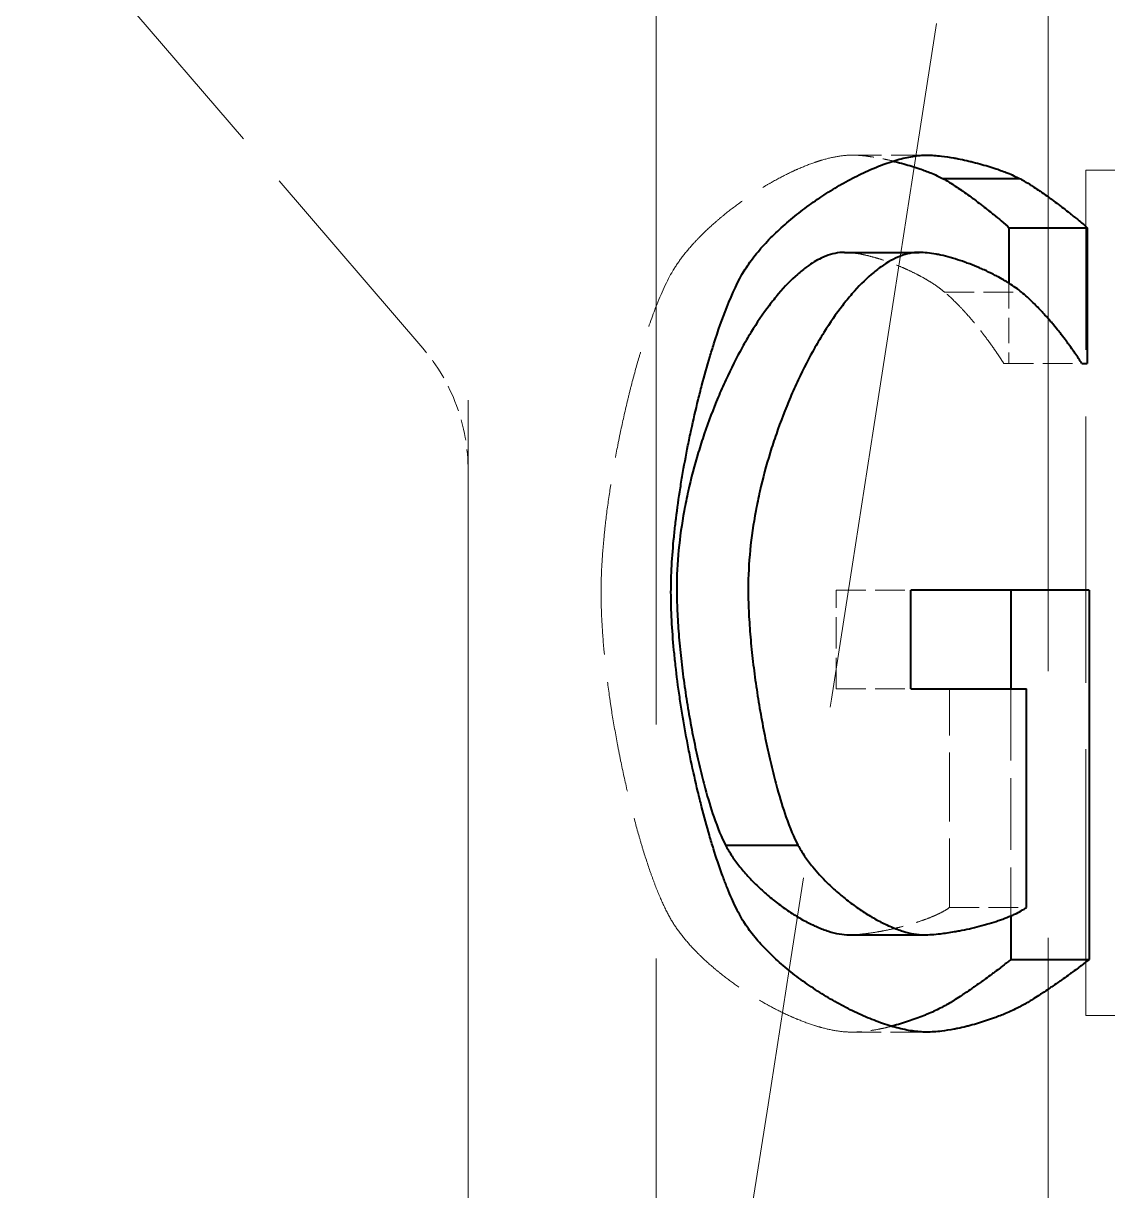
# Model space of a CAD drawing. Header units: millimetres. Extents: x 0 to 51860, y 0 to 5940.
# Drawn here: x 5356.93 to 5368.47, y 1720.34 to 1732.77 of the extents above; entities that cross this region are included whole.
import ezdxf

# ---------------------------------------------------------------- set-up
doc = ezdxf.new("R2010")
doc.units = ezdxf.units.MM
doc.header["$LTSCALE"] = 10
doc.linetypes.add('DASHED', pattern=[0.2067, 0.1654, -0.0413])
doc.layers.add('가려진 것(ISO)', color=2, linetype='DASHED', lineweight=18)
doc.layers.add('가시적인 것(ISO)', color=3, linetype='Continuous', lineweight=40)

msp = doc.modelspace()

# ---------------------------------------------------------------- linework, layer by layer
at = {"layer": '가려진 것(ISO)', "ltscale": 11.490082}
msp.add_line((5361.6612, 1752.5063), (5361.6612, 1705.0063), dxfattribs=at)
at = {"layer": '가려진 것(ISO)', "ltscale": 6.031661}
msp.add_line((5363.6612, 1747.7463), (5363.6612, 1716.0784), dxfattribs=at)
at = {"layer": '가려진 것(ISO)', "ltscale": 6.872272}
msp.add_line((5367.8355, 1711.6651), (5367.8355, 1747.7463), dxfattribs=at)
at = {"layer": '가려진 것(ISO)', "ltscale": 1.41955}
msp.add_line((5361.1797, 1729.308), (5356.9275, 1734.2689), dxfattribs=at)
at = {"layer": '가려진 것(ISO)', "ltscale": 0.19037}
for p, q in [((5365.747, 1731.3638), (5366.5454, 1731.3638)), ((5368.2342, 1731.2034), (5369.0831, 1731.2034)), ((5366.7314, 1729.9052), (5367.5497, 1729.9052)), ((5367.3619, 1729.1467), (5368.193, 1729.1467)), ((5365.5785, 1726.7326), (5366.3734, 1726.7326)), ((5365.5785, 1725.6823), (5366.3734, 1725.6823)), ((5366.7847, 1723.3557), (5367.6041, 1723.3557)), ((5368.2342, 1722.2034), (5369.0831, 1722.2034)), ((5365.7427, 1722.0283), (5366.541, 1722.0283))]:
    msp.add_line(p, q, dxfattribs=at)
at = {"layer": '가려진 것(ISO)', "ltscale": 1.714127}
msp.add_line((5368.2342, 1722.2034), (5368.2342, 1731.2034), dxfattribs=at)
at = {"layer": '가려진 것(ISO)', "ltscale": 0.16265}
msp.add_line((5367.4174, 1730.0011), (5367.4174, 1729.1467), dxfattribs=at)
at = {"layer": '가려진 것(ISO)', "ltscale": 0.199939}
msp.add_line((5365.5785, 1725.6823), (5365.5785, 1726.7326), dxfattribs=at)
at = {"layer": '가려진 것(ISO)', "ltscale": 0.443043}
msp.add_line((5366.7847, 1723.3557), (5366.7847, 1725.6823), dxfattribs=at)
at = {"layer": '가려진 것(ISO)', "ltscale": 0.460151}
msp.add_line((5367.4372, 1725.6823), (5367.4372, 1723.2659), dxfattribs=at)
at = {"layer": '가려진 것(ISO)', "ltscale": 0.134872}
for start, end in [(20.30065, 40.60129), (0, 20.30065)]:
    msp.add_arc((5359.6612, 1728.0064), 2, start, end, dxfattribs=at)
at = {"layer": '가려진 것(ISO)', "ltscale": 9.05416e-05}
msp.add_ellipse((5366.1532, 1732.8436), major_axis=(0.4941, -0.0767), ratio=0.0834254, start_param=6.2812207, end_param=6.2832214, dxfattribs=at)
at = {"layer": '가려진 것(ISO)', "ltscale": 4.453668}
msp.add_open_spline([(5366.6472, 1732.7668), (5365.4551, 1725.0916), (5364.2558, 1717.4179), (5363.0461, 1709.7463)], degree=3, dxfattribs=at)
at = {"layer": '가려진 것(ISO)', "ltscale": 0.637464}
msp.add_open_spline([(5363.8394, 1730.1313), (5363.8684, 1730.1805), (5363.9021, 1730.2301), (5363.9774, 1730.3292), (5364.019, 1730.3786), (5364.0863, 1730.4522), (5364.1096, 1730.4766), (5364.1816, 1730.5494), (5364.2325, 1730.5972), (5364.3124, 1730.6674), (5364.3396, 1730.6906), (5364.4225, 1730.759), (5364.4798, 1730.8034), (5364.5676, 1730.8676), (5364.5973, 1730.8885), (5364.6868, 1730.95), (5364.7474, 1730.9892), (5364.839, 1731.0445), (5364.8695, 1731.0624), (5364.9613, 1731.1142), (5365.0226, 1731.1463), (5365.1135, 1731.1902), (5365.1437, 1731.2041), (5365.2336, 1731.2435), (5365.2927, 1731.2668), (5365.3792, 1731.2964), (5365.4076, 1731.3054), (5365.4917, 1731.3298), (5365.5461, 1731.3424), (5365.6502, 1731.3594), (5365.7, 1731.3638), (5365.747, 1731.3638)], degree=3, knots=[0, 0, 0, 0, 0.0833333, 0.0833333, 0.1666667, 0.1666667, 0.2083333, 0.2083333, 0.2916667, 0.2916667, 0.3333333, 0.3333333, 0.4166667, 0.4166667, 0.4583333, 0.4583333, 0.5416667, 0.5416667, 0.5833333, 0.5833333, 0.6666667, 0.6666667, 0.7083333, 0.7083333, 0.7916667, 0.7916667, 0.8333333, 0.8333333, 0.9166667, 0.9166667, 1, 1, 1, 1], dxfattribs=at)
at = {"layer": '가려진 것(ISO)', "ltscale": 0.140178}
msp.add_open_spline([(5365.747, 1731.3638), (5365.7696, 1731.3638), (5365.7937, 1731.3629), (5365.819, 1731.3612), (5365.8442, 1731.3594), (5365.8707, 1731.3569), (5365.8981, 1731.3536), (5365.9118, 1731.3519), (5365.9257, 1731.3501), (5365.9398, 1731.3481), (5365.968, 1731.344), (5365.997, 1731.3393), (5366.0265, 1731.334), (5366.0412, 1731.3313), (5366.056, 1731.3285), (5366.0709, 1731.3255), (5366.1008, 1731.3195), (5366.131, 1731.313), (5366.1612, 1731.306), (5366.1688, 1731.3042), (5366.1765, 1731.3024), (5366.1841, 1731.3006)], degree=3, knots=[0, 0, 0, 0, 0.08333333, 0.08333333, 0.08333333, 0.16666667, 0.16666667, 0.16666667, 0.20833333, 0.20833333, 0.20833333, 0.29166667, 0.29166667, 0.29166667, 0.33333333, 0.33333333, 0.33333333, 0.41666667, 0.41666667, 0.41666667, 0.43774796, 0.43774796, 0.43774796, 0.43774796], dxfattribs=at)
at = {"layer": '가려진 것(ISO)', "ltscale": 0.355708}
msp.add_open_spline([(5366.7314, 1729.9052), (5366.7143, 1729.9204), (5366.6949, 1729.936), (5366.6521, 1729.9676), (5366.6288, 1729.9837), (5366.5913, 1730.0079), (5366.5783, 1730.0159), (5366.5384, 1730.0402), (5366.5103, 1730.0563), (5366.4662, 1730.0801), (5366.4513, 1730.088), (5366.4055, 1730.1115), (5366.374, 1730.1269), (5366.3255, 1730.1493), (5366.3092, 1730.1566), (5366.2597, 1730.1783), (5366.2261, 1730.1921), (5366.1754, 1730.2119), (5366.1584, 1730.2183), (5366.1074, 1730.2368), (5366.0733, 1730.2484), (5366.0224, 1730.2643), (5366.0055, 1730.2694), (5365.9551, 1730.2838), (5365.9219, 1730.2923), (5365.8732, 1730.3032), (5365.8572, 1730.3065), (5365.8097, 1730.3155), (5365.7789, 1730.3202), (5365.7199, 1730.3265), (5365.6917, 1730.3282), (5365.6651, 1730.3282)], degree=3, knots=[0, 0, 0, 0, 0.0833333, 0.0833333, 0.1666667, 0.1666667, 0.2083333, 0.2083333, 0.2916667, 0.2916667, 0.3333333, 0.3333333, 0.4166667, 0.4166667, 0.4583333, 0.4583333, 0.5416667, 0.5416667, 0.5833333, 0.5833333, 0.6666667, 0.6666667, 0.7083333, 0.7083333, 0.7916667, 0.7916667, 0.8333333, 0.8333333, 0.9166667, 0.9166667, 1, 1, 1, 1], dxfattribs=at)
at = {"layer": '가려진 것(ISO)', "ltscale": 0.697968}
msp.add_open_spline([(5363.076, 1726.7107), (5363.076, 1726.8012), (5363.0788, 1726.8962), (5363.0841, 1726.9946), (5363.0894, 1727.0929), (5363.0973, 1727.1947), (5363.1074, 1727.2988), (5363.1125, 1727.3509), (5363.1181, 1727.4036), (5363.1243, 1727.4567), (5363.1367, 1727.563), (5363.1512, 1727.6712), (5363.1676, 1727.7802), (5363.1758, 1727.8348), (5363.1844, 1727.8895), (5363.1936, 1727.9443), (5363.2118, 1728.054), (5363.2318, 1728.164), (5363.2533, 1728.2735), (5363.264, 1728.3282), (5363.2752, 1728.3827), (5363.2867, 1728.437), (5363.3096, 1728.5455), (5363.3339, 1728.6528), (5363.3594, 1728.7581), (5363.3721, 1728.8107), (5363.3851, 1728.8628), (5363.3984, 1728.9142), (5363.4249, 1729.017), (5363.4524, 1729.1171), (5363.4807, 1729.2136), (5363.4948, 1729.2619), (5363.5091, 1729.3092), (5363.5236, 1729.3555), (5363.567, 1729.4944), (5363.6117, 1729.6239), (5363.6571, 1729.7406), (5363.7175, 1729.8963), (5363.7789, 1730.0292), (5363.8394, 1730.1313)], degree=3, knots=[0, 0, 0, 0, 0.0833333, 0.0833333, 0.0833333, 0.1666667, 0.1666667, 0.1666667, 0.2083333, 0.2083333, 0.2083333, 0.2916667, 0.2916667, 0.2916667, 0.3333333, 0.3333333, 0.3333333, 0.4166667, 0.4166667, 0.4166667, 0.4583333, 0.4583333, 0.4583333, 0.5416667, 0.5416667, 0.5416667, 0.5833333, 0.5833333, 0.5833333, 0.6666667, 0.6666667, 0.6666667, 0.7083333, 0.7083333, 0.7083333, 0.8333333, 0.8333333, 0.8333333, 1, 1, 1, 1], dxfattribs=at)
at = {"layer": '가려진 것(ISO)', "ltscale": 0.257485}
msp.add_open_spline([(5367.3619, 1729.1467), (5367.3516, 1729.1631), (5367.3404, 1729.1806), (5367.3283, 1729.199), (5367.3162, 1729.2175), (5367.3033, 1729.2369), (5367.2896, 1729.257), (5367.2827, 1729.2671), (5367.2757, 1729.2774), (5367.2684, 1729.2878), (5367.254, 1729.3086), (5367.2387, 1729.3301), (5367.2229, 1729.3521), (5367.215, 1729.3631), (5367.2069, 1729.3742), (5367.1986, 1729.3854), (5367.1821, 1729.4079), (5367.1651, 1729.4307), (5367.1474, 1729.4537), (5367.1386, 1729.4652), (5367.1297, 1729.4768), (5367.1206, 1729.4883), (5367.1025, 1729.5115), (5367.0839, 1729.5348), (5367.065, 1729.558), (5367.0555, 1729.5697), (5367.0459, 1729.5813), (5367.0362, 1729.5928), (5367.0169, 1729.6159), (5366.9972, 1729.6389), (5366.9772, 1729.6615), (5366.9673, 1729.6728), (5366.9572, 1729.6841), (5366.9471, 1729.6952), (5366.9169, 1729.7285), (5366.8861, 1729.7609), (5366.8552, 1729.7917), (5366.814, 1729.8328), (5366.7725, 1729.8711), (5366.7314, 1729.9052)], degree=3, knots=[0, 0, 0, 0, 0.0833333, 0.0833333, 0.0833333, 0.1666667, 0.1666667, 0.1666667, 0.2083333, 0.2083333, 0.2083333, 0.2916667, 0.2916667, 0.2916667, 0.3333333, 0.3333333, 0.3333333, 0.4166667, 0.4166667, 0.4166667, 0.4583333, 0.4583333, 0.4583333, 0.5416667, 0.5416667, 0.5416667, 0.5833333, 0.5833333, 0.5833333, 0.6666667, 0.6666667, 0.6666667, 0.7083333, 0.7083333, 0.7083333, 0.8333333, 0.8333333, 0.8333333, 1, 1, 1, 1], dxfattribs=at)
at = {"layer": '가려진 것(ISO)', "ltscale": 0.713785}
msp.add_open_spline([(5363.8347, 1723.2026), (5363.8045, 1723.2524), (5363.7741, 1723.3104), (5363.7437, 1723.3754), (5363.7132, 1723.4404), (5363.6829, 1723.5125), (5363.6527, 1723.5906), (5363.6377, 1723.6296), (5363.6227, 1723.6702), (5363.6078, 1723.7121), (5363.578, 1723.796), (5363.5486, 1723.8855), (5363.5198, 1723.9793), (5363.5054, 1724.0263), (5363.4912, 1724.0744), (5363.4772, 1724.1234), (5363.4491, 1724.2216), (5363.4218, 1724.3236), (5363.3954, 1724.4287), (5363.3823, 1724.4812), (5363.3694, 1724.5344), (5363.3567, 1724.5883), (5363.3315, 1724.696), (5363.3073, 1724.8061), (5363.2846, 1724.9176), (5363.2732, 1724.9733), (5363.2622, 1725.0294), (5363.2515, 1725.0857), (5363.2302, 1725.1984), (5363.2104, 1725.3118), (5363.1923, 1725.4252), (5363.1833, 1725.4818), (5363.1747, 1725.5384), (5363.1666, 1725.5949), (5363.1504, 1725.7078), (5363.136, 1725.82), (5363.1238, 1725.9305), (5363.1177, 1725.9857), (5363.1121, 1726.0405), (5363.1071, 1726.0948), (5363.097, 1726.2033), (5363.0893, 1726.3095), (5363.084, 1726.4125), (5363.0788, 1726.5155), (5363.076, 1726.6153), (5363.076, 1726.7107)], degree=3, knots=[0, 0, 0, 0, 0.0833333, 0.0833333, 0.0833333, 0.1666667, 0.1666667, 0.1666667, 0.2083333, 0.2083333, 0.2083333, 0.2916667, 0.2916667, 0.2916667, 0.3333333, 0.3333333, 0.3333333, 0.4166667, 0.4166667, 0.4166667, 0.4583333, 0.4583333, 0.4583333, 0.5416667, 0.5416667, 0.5416667, 0.5833333, 0.5833333, 0.5833333, 0.6666667, 0.6666667, 0.6666667, 0.7083333, 0.7083333, 0.7083333, 0.7916667, 0.7916667, 0.7916667, 0.8333333, 0.8333333, 0.8333333, 0.9166667, 0.9166667, 0.9166667, 1, 1, 1, 1], dxfattribs=at)
at = {"layer": '가려진 것(ISO)', "ltscale": 0.351481}
msp.add_open_spline([(5365.7168, 1723.064), (5365.7416, 1723.064), (5365.7684, 1723.065), (5365.8253, 1723.0689), (5365.8553, 1723.0718), (5365.9021, 1723.0773), (5365.918, 1723.0794), (5365.9664, 1723.0862), (5365.9997, 1723.0916), (5366.0505, 1723.1006), (5366.0676, 1723.1038), (5366.1191, 1723.114), (5366.1538, 1723.1214), (5366.2059, 1723.1334), (5366.2232, 1723.1376), (5366.2751, 1723.1505), (5366.3095, 1723.1596), (5366.3602, 1723.174), (5366.3769, 1723.1789), (5366.4265, 1723.194), (5366.4588, 1723.2045), (5366.5055, 1723.2207), (5366.5208, 1723.2262), (5366.5657, 1723.2428), (5366.5942, 1723.2543), (5366.6345, 1723.2717), (5366.6475, 1723.2776), (5366.685, 1723.2953), (5366.7082, 1723.3073), (5366.75, 1723.3314), (5366.7687, 1723.3436), (5366.7847, 1723.3557)], degree=3, knots=[0, 0, 0, 0, 0.0833333, 0.0833333, 0.1666667, 0.1666667, 0.2083333, 0.2083333, 0.2916667, 0.2916667, 0.3333333, 0.3333333, 0.4166667, 0.4166667, 0.4583333, 0.4583333, 0.5416667, 0.5416667, 0.5833333, 0.5833333, 0.6666667, 0.6666667, 0.7083333, 0.7083333, 0.7916667, 0.7916667, 0.8333333, 0.8333333, 0.9166667, 0.9166667, 1, 1, 1, 1], dxfattribs=at)
at = {"layer": '가려진 것(ISO)', "ltscale": 0.633045}
msp.add_open_spline([(5365.7427, 1722.0283), (5365.6957, 1722.0283), (5365.646, 1722.0324), (5365.5421, 1722.0479), (5365.488, 1722.0594), (5365.4043, 1722.0817), (5365.376, 1722.09), (5365.29, 1722.1173), (5365.2313, 1722.1387), (5365.1419, 1722.1751), (5365.1119, 1722.188), (5365.0214, 1722.2286), (5364.9606, 1722.2584), (5364.8693, 1722.3066), (5364.8389, 1722.3233), (5364.7479, 1722.3751), (5364.6875, 1722.4118), (5364.5983, 1722.4696), (5364.5688, 1722.4894), (5364.4812, 1722.55), (5364.4241, 1722.5921), (5364.3411, 1722.6573), (5364.3139, 1722.6794), (5364.2339, 1722.7466), (5364.1828, 1722.7926), (5364.1102, 1722.863), (5364.0868, 1722.8866), (5364.0187, 1722.9582), (5363.9765, 1723.0066), (5363.8996, 1723.1042), (5363.8649, 1723.1533), (5363.8347, 1723.2026)], degree=3, knots=[0, 0, 0, 0, 0.0833333, 0.0833333, 0.1666667, 0.1666667, 0.2083333, 0.2083333, 0.2916667, 0.2916667, 0.3333333, 0.3333333, 0.4166667, 0.4166667, 0.4583333, 0.4583333, 0.5416667, 0.5416667, 0.5833333, 0.5833333, 0.6666667, 0.6666667, 0.7083333, 0.7083333, 0.7916667, 0.7916667, 0.8333333, 0.8333333, 0.9166667, 0.9166667, 1, 1, 1, 1], dxfattribs=at)
at = {"layer": '가려진 것(ISO)', "ltscale": 0.135929}
msp.add_open_spline([(5366.1667, 1722.0903), (5366.1627, 1722.0893), (5366.1586, 1722.0882), (5366.1546, 1722.0872), (5366.1258, 1722.08), (5366.0971, 1722.0733), (5366.0684, 1722.0672), (5366.0541, 1722.0642), (5366.0398, 1722.0613), (5366.0256, 1722.0586), (5365.983, 1722.0504), (5365.9408, 1722.0437), (5365.8998, 1722.0387), (5365.845, 1722.032), (5365.7922, 1722.0283), (5365.7427, 1722.0283)], degree=3, knots=[0.57165201, 0.57165201, 0.57165201, 0.57165201, 0.58333333, 0.58333333, 0.58333333, 0.66666667, 0.66666667, 0.66666667, 0.70833333, 0.70833333, 0.70833333, 0.83333333, 0.83333333, 0.83333333, 1, 1, 1, 1], dxfattribs=at)
at = {"layer": '가시적인 것(ISO)'}
for p, q in [((5366.7108, 1731.1159), (5367.5288, 1731.1159)), ((5367.4174, 1730.5907), (5367.4174, 1730.0011)), ((5367.4174, 1730.5907), (5368.2497, 1730.5907)), ((5368.2497, 1730.5907), (5368.2497, 1729.1467)), ((5365.6651, 1730.3282), (5366.4618, 1730.3282)), ((5368.193, 1729.1467), (5368.2497, 1729.1467)), ((5368.2699, 1726.7326), (5366.3734, 1726.7326)), ((5366.3734, 1725.6823), (5366.3734, 1726.7326)), ((5367.4372, 1726.7326), (5367.4372, 1725.6823)), ((5368.2699, 1726.7326), (5368.2699, 1722.8014)), ((5366.3734, 1725.6823), (5367.6041, 1725.6823)), ((5367.6041, 1723.3557), (5367.6041, 1725.6823)), ((5364.4006, 1724.0194), (5365.1717, 1724.0194)), ((5367.4372, 1723.2659), (5367.4372, 1722.8014)), ((5365.7168, 1723.064), (5366.5146, 1723.064)), ((5367.4372, 1722.8014), (5368.2699, 1722.8014))]:
    msp.add_line(p, q, dxfattribs=at)
for points, knots in [([(5364.599, 1730.1313), (5364.6287, 1730.1805), (5364.663, 1730.2301), (5364.7015, 1730.2796), (5364.7399, 1730.3292), (5364.7823, 1730.3786), (5364.8281, 1730.4277), (5364.851, 1730.4522), (5364.8747, 1730.4766), (5364.8992, 1730.5009), (5364.9482, 1730.5494), (5365.0002, 1730.5972), (5365.0545, 1730.644), (5365.0816, 1730.6674), (5365.1094, 1730.6906), (5365.1376, 1730.7134), (5365.194, 1730.759), (5365.2525, 1730.8034), (5365.3122, 1730.8462), (5365.3421, 1730.8676), (5365.3723, 1730.8885), (5365.4027, 1730.909), (5365.4636, 1730.95), (5365.5255, 1730.9892), (5365.5878, 1731.0261), (5365.6189, 1731.0445), (5365.6501, 1731.0624), (5365.6813, 1731.0797), (5365.7438, 1731.1142), (5365.8062, 1731.1463), (5365.8681, 1731.1756), (5365.8991, 1731.1902), (5365.9298, 1731.2041), (5365.9604, 1731.2172), (5366.0216, 1731.2435), (5366.0819, 1731.2668), (5366.1407, 1731.2865), (5366.1701, 1731.2964), (5366.1991, 1731.3054), (5366.2277, 1731.3136), (5366.2849, 1731.3298), (5366.3404, 1731.3424), (5366.3935, 1731.3509), (5366.4466, 1731.3594), (5366.4974, 1731.3638), (5366.5454, 1731.3638)], [0, 0, 0, 0, 0.0833333, 0.0833333, 0.0833333, 0.1666667, 0.1666667, 0.1666667, 0.2083333, 0.2083333, 0.2083333, 0.2916667, 0.2916667, 0.2916667, 0.3333333, 0.3333333, 0.3333333, 0.4166667, 0.4166667, 0.4166667, 0.4583333, 0.4583333, 0.4583333, 0.5416667, 0.5416667, 0.5416667, 0.5833333, 0.5833333, 0.5833333, 0.6666667, 0.6666667, 0.6666667, 0.7083333, 0.7083333, 0.7083333, 0.7916667, 0.7916667, 0.7916667, 0.8333333, 0.8333333, 0.8333333, 0.9166667, 0.9166667, 0.9166667, 1, 1, 1, 1]), ([(5366.5454, 1731.3638), (5366.5684, 1731.3638), (5366.593, 1731.3629), (5366.6188, 1731.3612), (5366.6446, 1731.3594), (5366.6716, 1731.3569), (5366.6995, 1731.3536), (5366.7415, 1731.3486), (5366.7854, 1731.342), (5366.8305, 1731.334), (5366.8455, 1731.3313), (5366.8607, 1731.3285), (5366.8759, 1731.3255), (5366.9063, 1731.3195), (5366.9371, 1731.313), (5366.968, 1731.306), (5366.9834, 1731.3025), (5366.9988, 1731.2989), (5367.0142, 1731.2951), (5367.0451, 1731.2877), (5367.0758, 1731.2798), (5367.1062, 1731.2715), (5367.1213, 1731.2673), (5367.1364, 1731.2631), (5367.1514, 1731.2588), (5367.1813, 1731.2501), (5367.2107, 1731.2412), (5367.2394, 1731.232), (5367.2537, 1731.2274), (5367.2678, 1731.2228), (5367.2817, 1731.2181), (5367.3234, 1731.204), (5367.3631, 1731.1894), (5367.3998, 1731.1748), (5367.4487, 1731.1552), (5367.4924, 1731.1353), (5367.5288, 1731.1159)], [0, 0, 0, 0, 0.0833333, 0.0833333, 0.0833333, 0.1666667, 0.1666667, 0.1666667, 0.2916667, 0.2916667, 0.2916667, 0.3333333, 0.3333333, 0.3333333, 0.4166667, 0.4166667, 0.4166667, 0.4583333, 0.4583333, 0.4583333, 0.5416667, 0.5416667, 0.5416667, 0.5833333, 0.5833333, 0.5833333, 0.6666667, 0.6666667, 0.6666667, 0.7083333, 0.7083333, 0.7083333, 0.8333333, 0.8333333, 0.8333333, 1, 1, 1, 1]), ([(5366.1841, 1731.3006), (5366.1916, 1731.2988), (5366.1991, 1731.297), (5366.2065, 1731.2951), (5366.2368, 1731.2877), (5366.2669, 1731.2798), (5366.2966, 1731.2715), (5366.3115, 1731.2673), (5366.3263, 1731.2631), (5366.341, 1731.2588), (5366.3703, 1731.2501), (5366.3991, 1731.2412), (5366.4272, 1731.232), (5366.4412, 1731.2274), (5366.4551, 1731.2228), (5366.4687, 1731.2181), (5366.5096, 1731.204), (5366.5484, 1731.1894), (5366.5844, 1731.1748), (5366.6324, 1731.1552), (5366.6752, 1731.1353), (5366.7108, 1731.1159)], [0.43774796, 0.43774796, 0.43774796, 0.43774796, 0.45833333, 0.45833333, 0.45833333, 0.54166667, 0.54166667, 0.54166667, 0.58333333, 0.58333333, 0.58333333, 0.66666667, 0.66666667, 0.66666667, 0.70833333, 0.70833333, 0.70833333, 0.83333333, 0.83333333, 0.83333333, 1, 1, 1, 1]), ([(5366.7108, 1731.1159), (5366.7252, 1731.1086), (5366.7413, 1731.0997), (5366.7762, 1731.0791), (5366.7951, 1731.0674), (5366.8249, 1731.0483), (5366.8351, 1731.0416), (5366.8664, 1731.0209), (5366.8882, 1731.0061), (5366.9217, 1730.9828), (5366.933, 1730.9749), (5366.9673, 1730.9505), (5366.9906, 1730.9337), (5367.0256, 1730.908), (5367.0373, 1730.8993), (5367.0724, 1730.8731), (5367.0958, 1730.8554), (5367.1303, 1730.8289), (5367.1417, 1730.8201), (5367.1756, 1730.7937), (5367.1977, 1730.7763), (5367.2296, 1730.7508), (5367.2401, 1730.7424), (5367.2809, 1730.7093), (5367.3094, 1730.6857), (5367.3686, 1730.6353), (5367.397, 1730.6102), (5367.4174, 1730.5907)], [0, 0, 0, 0, 0.0833333, 0.0833333, 0.1666667, 0.1666667, 0.2083333, 0.2083333, 0.2916667, 0.2916667, 0.3333333, 0.3333333, 0.4166667, 0.4166667, 0.4583333, 0.4583333, 0.5416667, 0.5416667, 0.5833333, 0.5833333, 0.6666667, 0.6666667, 0.7083333, 0.7083333, 0.8333333, 0.8333333, 1, 1, 1, 1]), ([(5367.5288, 1731.1159), (5367.5581, 1731.1013), (5367.5944, 1731.0802), (5367.635, 1731.0547), (5367.6452, 1731.0483), (5367.6556, 1731.0416), (5367.6662, 1731.0347), (5367.6875, 1731.0209), (5367.7097, 1731.0061), (5367.7325, 1730.9906), (5367.7439, 1730.9828), (5367.7555, 1730.9749), (5367.7671, 1730.9668), (5367.7904, 1730.9505), (5367.8142, 1730.9337), (5367.838, 1730.9166), (5367.8499, 1730.908), (5367.8619, 1730.8993), (5367.8738, 1730.8906), (5367.8977, 1730.8731), (5367.9215, 1730.8554), (5367.945, 1730.8378), (5367.9567, 1730.8289), (5367.9684, 1730.8201), (5367.9799, 1730.8113), (5368.003, 1730.7937), (5368.0255, 1730.7763), (5368.0472, 1730.7593), (5368.0581, 1730.7508), (5368.0687, 1730.7424), (5368.0791, 1730.7341), (5368.1104, 1730.7093), (5368.1395, 1730.6857), (5368.1654, 1730.6641), (5368.1999, 1730.6353), (5368.2288, 1730.6102), (5368.2497, 1730.5907)], [0, 0, 0, 0, 0.1666667, 0.1666667, 0.1666667, 0.2083333, 0.2083333, 0.2083333, 0.2916667, 0.2916667, 0.2916667, 0.3333333, 0.3333333, 0.3333333, 0.4166667, 0.4166667, 0.4166667, 0.4583333, 0.4583333, 0.4583333, 0.5416667, 0.5416667, 0.5416667, 0.5833333, 0.5833333, 0.5833333, 0.6666667, 0.6666667, 0.6666667, 0.7083333, 0.7083333, 0.7083333, 0.8333333, 0.8333333, 0.8333333, 1, 1, 1, 1]), ([(5365.6651, 1730.3282), (5365.633, 1730.3282), (5365.6006, 1730.3248), (5365.5679, 1730.3182), (5365.5351, 1730.3115), (5365.5021, 1730.3017), (5365.4688, 1730.2888), (5365.4522, 1730.2823), (5365.4355, 1730.2751), (5365.4188, 1730.2671), (5365.3686, 1730.2432), (5365.318, 1730.2126), (5365.2673, 1730.1759), (5365.2334, 1730.1514), (5365.1995, 1730.1241), (5365.1657, 1730.0943), (5365.0979, 1730.0347), (5365.0303, 1729.9648), (5364.9635, 1729.886), (5364.93, 1729.8466), (5364.8968, 1729.8049), (5364.8639, 1729.7612), (5364.798, 1729.6737), (5364.7333, 1729.578), (5364.6704, 1729.4753), (5364.6389, 1729.4239), (5364.608, 1729.3708), (5364.5776, 1729.3162), (5364.5167, 1729.2068), (5364.4581, 1729.0912), (5364.4025, 1728.9705), (5364.3747, 1728.9102), (5364.3477, 1728.8486), (5364.3214, 1728.786), (5364.269, 1728.6607), (5364.2199, 1728.531), (5364.1749, 1728.3984), (5364.1524, 1728.3321), (5364.131, 1728.265), (5364.1106, 1728.1974), (5364.07, 1728.0621), (5364.0338, 1727.9244), (5364.0029, 1727.7857), (5363.9874, 1727.7164), (5363.9733, 1727.6468), (5363.9605, 1727.5771), (5363.935, 1727.4378), (5363.9152, 1727.298), (5363.9017, 1727.1593), (5363.8883, 1727.0205), (5363.8812, 1726.8827), (5363.8812, 1726.7471)], [0, 0, 0, 0, 0.0416667, 0.0416667, 0.0416667, 0.0833333, 0.0833333, 0.0833333, 0.1041667, 0.1041667, 0.1041667, 0.1666667, 0.1666667, 0.1666667, 0.2083333, 0.2083333, 0.2083333, 0.2916667, 0.2916667, 0.2916667, 0.3333333, 0.3333333, 0.3333333, 0.4166667, 0.4166667, 0.4166667, 0.4583333, 0.4583333, 0.4583333, 0.5416667, 0.5416667, 0.5416667, 0.5833333, 0.5833333, 0.5833333, 0.6666667, 0.6666667, 0.6666667, 0.7083333, 0.7083333, 0.7083333, 0.7916667, 0.7916667, 0.7916667, 0.8333333, 0.8333333, 0.8333333, 0.9166667, 0.9166667, 0.9166667, 1, 1, 1, 1]), ([(5366.4618, 1730.3282), (5366.4291, 1730.3282), (5366.396, 1730.3248), (5366.3626, 1730.3182), (5366.3292, 1730.3115), (5366.2955, 1730.3017), (5366.2616, 1730.2888), (5366.1937, 1730.263), (5366.1249, 1730.2249), (5366.0559, 1730.1759), (5366.0214, 1730.1514), (5365.9868, 1730.1241), (5365.9522, 1730.0943), (5365.8831, 1730.0347), (5365.8141, 1729.9648), (5365.7459, 1729.886), (5365.7118, 1729.8466), (5365.6779, 1729.8049), (5365.6443, 1729.7612), (5365.5771, 1729.6737), (5365.5111, 1729.578), (5365.4469, 1729.4753), (5365.4148, 1729.4239), (5365.3832, 1729.3708), (5365.3522, 1729.3162), (5365.2901, 1729.2068), (5365.2304, 1729.0912), (5365.1736, 1728.9705), (5365.1452, 1728.9102), (5365.1176, 1728.8486), (5365.0909, 1728.786), (5365.0374, 1728.6607), (5364.9873, 1728.531), (5364.9414, 1728.3984), (5364.9184, 1728.3321), (5364.8965, 1728.265), (5364.8758, 1728.1974), (5364.8343, 1728.0621), (5364.7974, 1727.9244), (5364.7658, 1727.7857), (5364.7501, 1727.7164), (5364.7356, 1727.6468), (5364.7226, 1727.5771), (5364.6966, 1727.4378), (5364.6764, 1727.298), (5364.6627, 1727.1593), (5364.6489, 1727.0205), (5364.6417, 1726.8827), (5364.6417, 1726.7471)], [0, 0, 0, 0, 0.0416667, 0.0416667, 0.0416667, 0.0833333, 0.0833333, 0.0833333, 0.1666667, 0.1666667, 0.1666667, 0.2083333, 0.2083333, 0.2083333, 0.2916667, 0.2916667, 0.2916667, 0.3333333, 0.3333333, 0.3333333, 0.4166667, 0.4166667, 0.4166667, 0.4583333, 0.4583333, 0.4583333, 0.5416667, 0.5416667, 0.5416667, 0.5833333, 0.5833333, 0.5833333, 0.6666667, 0.6666667, 0.6666667, 0.7083333, 0.7083333, 0.7083333, 0.7916667, 0.7916667, 0.7916667, 0.8333333, 0.8333333, 0.8333333, 0.9166667, 0.9166667, 0.9166667, 1, 1, 1, 1]), ([(5367.5497, 1729.9052), (5367.5323, 1729.9204), (5367.5125, 1729.936), (5367.4907, 1729.9518), (5367.4689, 1729.9676), (5367.445, 1729.9837), (5367.4195, 1729.9998), (5367.3812, 1730.024), (5367.3391, 1730.0483), (5367.2942, 1730.0722), (5367.2792, 1730.0801), (5367.2639, 1730.088), (5367.2484, 1730.0959), (5367.2173, 1730.1115), (5367.1851, 1730.1269), (5367.1521, 1730.1418), (5367.1356, 1730.1493), (5367.1189, 1730.1566), (5367.1021, 1730.1639), (5367.0685, 1730.1783), (5367.0342, 1730.1921), (5366.9997, 1730.2053), (5366.9825, 1730.2119), (5366.9651, 1730.2183), (5366.9478, 1730.2245), (5366.9131, 1730.2368), (5366.8782, 1730.2484), (5366.8437, 1730.259), (5366.8264, 1730.2643), (5366.8091, 1730.2694), (5366.792, 1730.2742), (5366.7577, 1730.2838), (5366.7238, 1730.2923), (5366.6907, 1730.2995), (5366.6741, 1730.3032), (5366.6578, 1730.3065), (5366.6416, 1730.3095), (5366.6093, 1730.3155), (5366.578, 1730.3202), (5366.5479, 1730.3233), (5366.5178, 1730.3265), (5366.489, 1730.3282), (5366.4618, 1730.3282)], [0, 0, 0, 0, 0.0833333, 0.0833333, 0.0833333, 0.1666667, 0.1666667, 0.1666667, 0.2916667, 0.2916667, 0.2916667, 0.3333333, 0.3333333, 0.3333333, 0.4166667, 0.4166667, 0.4166667, 0.4583333, 0.4583333, 0.4583333, 0.5416667, 0.5416667, 0.5416667, 0.5833333, 0.5833333, 0.5833333, 0.6666667, 0.6666667, 0.6666667, 0.7083333, 0.7083333, 0.7083333, 0.7916667, 0.7916667, 0.7916667, 0.8333333, 0.8333333, 0.8333333, 0.9166667, 0.9166667, 0.9166667, 1, 1, 1, 1]), ([(5363.8202, 1726.7107), (5363.8202, 1726.8012), (5363.8259, 1726.9912), (5363.8459, 1727.2456), (5363.8747, 1727.5089), (5363.9043, 1727.7253), (5363.9485, 1727.999), (5363.9893, 1728.2191), (5364.0461, 1728.4918), (5364.0957, 1728.7065), (5364.1621, 1728.9669), (5364.2182, 1729.1672), (5364.3059, 1729.4512), (5364.4277, 1729.7966), (5364.5374, 1730.0292), (5364.599, 1730.1313)], [0, 0, 0, 0, 0.0833333, 0.1666667, 0.2083333, 0.2916667, 0.3333333, 0.4166667, 0.4583333, 0.5416667, 0.5833333, 0.6666667, 0.7083333, 0.8333333, 1, 1, 1, 1]), ([(5368.193, 1729.1467), (5368.1721, 1729.1795), (5368.1473, 1729.2168), (5368.1193, 1729.257), (5368.1123, 1729.2671), (5368.1051, 1729.2774), (5368.0977, 1729.2878), (5368.0829, 1729.3086), (5368.0674, 1729.3301), (5368.0512, 1729.3521), (5368.0431, 1729.3631), (5368.0349, 1729.3742), (5368.0265, 1729.3854), (5368.0096, 1729.4079), (5367.9922, 1729.4307), (5367.9742, 1729.4537), (5367.9653, 1729.4652), (5367.9561, 1729.4768), (5367.9469, 1729.4883), (5367.9284, 1729.5115), (5367.9094, 1729.5348), (5367.8901, 1729.558), (5367.8804, 1729.5697), (5367.8706, 1729.5813), (5367.8608, 1729.5928), (5367.841, 1729.6159), (5367.8209, 1729.6389), (5367.8006, 1729.6615), (5367.7904, 1729.6728), (5367.7802, 1729.6841), (5367.7699, 1729.6952), (5367.739, 1729.7285), (5367.7076, 1729.7609), (5367.6761, 1729.7917), (5367.634, 1729.8328), (5367.5916, 1729.8711), (5367.5497, 1729.9052)], [0, 0, 0, 0, 0.1666667, 0.1666667, 0.1666667, 0.2083333, 0.2083333, 0.2083333, 0.2916667, 0.2916667, 0.2916667, 0.3333333, 0.3333333, 0.3333333, 0.4166667, 0.4166667, 0.4166667, 0.4583333, 0.4583333, 0.4583333, 0.5416667, 0.5416667, 0.5416667, 0.5833333, 0.5833333, 0.5833333, 0.6666667, 0.6666667, 0.6666667, 0.7083333, 0.7083333, 0.7083333, 0.8333333, 0.8333333, 0.8333333, 1, 1, 1, 1]), ([(5364.5943, 1723.2026), (5364.5634, 1723.2524), (5364.5324, 1723.3104), (5364.5014, 1723.3754), (5364.4703, 1723.4404), (5364.4393, 1723.5125), (5364.4086, 1723.5906), (5364.3932, 1723.6296), (5364.378, 1723.6702), (5364.3628, 1723.7121), (5364.3324, 1723.796), (5364.3024, 1723.8855), (5364.273, 1723.9793), (5364.2583, 1724.0263), (5364.2438, 1724.0744), (5364.2295, 1724.1234), (5364.2008, 1724.2216), (5364.1729, 1724.3236), (5364.1461, 1724.4287), (5364.1326, 1724.4812), (5364.1195, 1724.5344), (5364.1066, 1724.5883), (5364.0808, 1724.696), (5364.0562, 1724.8061), (5364.033, 1724.9176), (5364.0214, 1724.9733), (5364.0101, 1725.0294), (5363.9992, 1725.0857), (5363.9775, 1725.1984), (5363.9573, 1725.3118), (5363.9388, 1725.4252), (5363.9296, 1725.4818), (5363.9209, 1725.5384), (5363.9126, 1725.5949), (5363.896, 1725.7078), (5363.8814, 1725.82), (5363.8689, 1725.9305), (5363.8627, 1725.9857), (5363.857, 1726.0405), (5363.8519, 1726.0948), (5363.8416, 1726.2033), (5363.8337, 1726.3095), (5363.8283, 1726.4125), (5363.823, 1726.5155), (5363.8202, 1726.6153), (5363.8202, 1726.7107)], [0, 0, 0, 0, 0.0833333, 0.0833333, 0.0833333, 0.1666667, 0.1666667, 0.1666667, 0.2083333, 0.2083333, 0.2083333, 0.2916667, 0.2916667, 0.2916667, 0.3333333, 0.3333333, 0.3333333, 0.4166667, 0.4166667, 0.4166667, 0.4583333, 0.4583333, 0.4583333, 0.5416667, 0.5416667, 0.5416667, 0.5833333, 0.5833333, 0.5833333, 0.6666667, 0.6666667, 0.6666667, 0.7083333, 0.7083333, 0.7083333, 0.7916667, 0.7916667, 0.7916667, 0.8333333, 0.8333333, 0.8333333, 0.9166667, 0.9166667, 0.9166667, 1, 1, 1, 1]), ([(5363.8812, 1726.7471), (5363.8812, 1726.6718), (5363.883, 1726.5933), (5363.8866, 1726.5124), (5363.8902, 1726.4315), (5363.8955, 1726.3483), (5363.9023, 1726.2635), (5363.9057, 1726.2211), (5363.9095, 1726.1783), (5363.9136, 1726.1352), (5363.922, 1726.049), (5363.9317, 1725.9615), (5363.9428, 1725.8737), (5363.9483, 1725.8298), (5363.9542, 1725.7858), (5363.9603, 1725.7417), (5363.9726, 1725.6537), (5363.9861, 1725.5656), (5364.0006, 1725.4782), (5364.0079, 1725.4346), (5364.0154, 1725.3911), (5364.0232, 1725.3479), (5364.0387, 1725.2614), (5364.0552, 1725.1762), (5364.0725, 1725.0928), (5364.0811, 1725.0511), (5364.0899, 1725.0099), (5364.0989, 1724.9693), (5364.1169, 1724.888), (5364.1356, 1724.809), (5364.1548, 1724.7331), (5364.1645, 1724.6951), (5364.1742, 1724.658), (5364.1841, 1724.6216), (5364.2136, 1724.5127), (5364.2442, 1724.4115), (5364.2753, 1724.3208), (5364.3167, 1724.1997), (5364.3589, 1724.0972), (5364.4006, 1724.0194)], [0, 0, 0, 0, 0.0833333, 0.0833333, 0.0833333, 0.1666667, 0.1666667, 0.1666667, 0.2083333, 0.2083333, 0.2083333, 0.2916667, 0.2916667, 0.2916667, 0.3333333, 0.3333333, 0.3333333, 0.4166667, 0.4166667, 0.4166667, 0.4583333, 0.4583333, 0.4583333, 0.5416667, 0.5416667, 0.5416667, 0.5833333, 0.5833333, 0.5833333, 0.6666667, 0.6666667, 0.6666667, 0.7083333, 0.7083333, 0.7083333, 0.8333333, 0.8333333, 0.8333333, 1, 1, 1, 1]), ([(5364.6417, 1726.7471), (5364.6417, 1726.6718), (5364.6455, 1726.5148), (5364.659, 1726.3067), (5364.6783, 1726.0927), (5364.6982, 1725.9178), (5364.7281, 1725.6977), (5364.7556, 1725.5215), (5364.794, 1725.3041), (5364.8276, 1725.1335), (5364.8727, 1724.9275), (5364.9108, 1724.7695), (5364.9705, 1724.5464), (5365.0537, 1724.2766), (5365.1291, 1724.0972), (5365.1717, 1724.0194)], [0, 0, 0, 0, 0.0833333, 0.1666667, 0.2083333, 0.2916667, 0.3333333, 0.4166667, 0.4583333, 0.5416667, 0.5833333, 0.6666667, 0.7083333, 0.8333333, 1, 1, 1, 1]), ([(5364.4006, 1724.0194), (5364.4207, 1723.9805), (5364.4439, 1723.9415), (5364.4954, 1723.8637), (5364.5238, 1723.8249), (5364.5696, 1723.7674), (5364.5855, 1723.7484), (5364.6345, 1723.6917), (5364.6691, 1723.6544), (5364.7234, 1723.5999), (5364.7419, 1723.582), (5364.7984, 1723.5289), (5364.8373, 1723.4945), (5364.8972, 1723.445), (5364.9174, 1723.4288), (5364.9786, 1723.3813), (5365.0201, 1723.3512), (5365.0828, 1723.3086), (5365.1038, 1723.2949), (5365.1669, 1723.255), (5365.209, 1723.2304), (5365.2719, 1723.1968), (5365.2928, 1723.1861), (5365.3551, 1723.1559), (5365.3962, 1723.1381), (5365.4566, 1723.1155), (5365.4765, 1723.1086), (5365.5354, 1723.09), (5365.5737, 1723.0804), (5365.6476, 1723.0674), (5365.6831, 1723.064), (5365.7168, 1723.064)], [0, 0, 0, 0, 0.0833333, 0.0833333, 0.1666667, 0.1666667, 0.2083333, 0.2083333, 0.2916667, 0.2916667, 0.3333333, 0.3333333, 0.4166667, 0.4166667, 0.4583333, 0.4583333, 0.5416667, 0.5416667, 0.5833333, 0.5833333, 0.6666667, 0.6666667, 0.7083333, 0.7083333, 0.7916667, 0.7916667, 0.8333333, 0.8333333, 0.9166667, 0.9166667, 1, 1, 1, 1]), ([(5365.1717, 1724.0194), (5365.1922, 1723.9805), (5365.2158, 1723.9415), (5365.2421, 1723.9026), (5365.2684, 1723.8637), (5365.2973, 1723.8249), (5365.3285, 1723.7866), (5365.3753, 1723.7291), (5365.4271, 1723.6726), (5365.4825, 1723.6181), (5365.501, 1723.5999), (5365.5199, 1723.582), (5365.5391, 1723.5643), (5365.5775, 1723.5289), (5365.6173, 1723.4945), (5365.658, 1723.4615), (5365.6784, 1723.445), (5365.699, 1723.4288), (5365.7198, 1723.413), (5365.7614, 1723.3813), (5365.8037, 1723.3512), (5365.8464, 1723.3228), (5365.8677, 1723.3086), (5365.8891, 1723.2949), (5365.9106, 1723.2816), (5365.9535, 1723.255), (5365.9965, 1723.2304), (5366.0392, 1723.208), (5366.0606, 1723.1968), (5366.0819, 1723.1861), (5366.1031, 1723.176), (5366.1455, 1723.1559), (5366.1874, 1723.1381), (5366.2285, 1723.123), (5366.249, 1723.1155), (5366.2693, 1723.1086), (5366.2894, 1723.1024), (5366.3295, 1723.09), (5366.3686, 1723.0804), (5366.4063, 1723.0739), (5366.4439, 1723.0674), (5366.4802, 1723.064), (5366.5146, 1723.064)], [0, 0, 0, 0, 0.0833333, 0.0833333, 0.0833333, 0.1666667, 0.1666667, 0.1666667, 0.2916667, 0.2916667, 0.2916667, 0.3333333, 0.3333333, 0.3333333, 0.4166667, 0.4166667, 0.4166667, 0.4583333, 0.4583333, 0.4583333, 0.5416667, 0.5416667, 0.5416667, 0.5833333, 0.5833333, 0.5833333, 0.6666667, 0.6666667, 0.6666667, 0.7083333, 0.7083333, 0.7083333, 0.7916667, 0.7916667, 0.7916667, 0.8333333, 0.8333333, 0.8333333, 0.9166667, 0.9166667, 0.9166667, 1, 1, 1, 1]), ([(5366.5146, 1723.064), (5366.5399, 1723.064), (5366.5672, 1723.065), (5366.5962, 1723.067), (5366.6252, 1723.0689), (5366.6558, 1723.0718), (5366.6877, 1723.0755), (5366.7355, 1723.0811), (5366.786, 1723.0885), (5366.8378, 1723.0976), (5366.8551, 1723.1006), (5366.8725, 1723.1038), (5366.89, 1723.1072), (5366.925, 1723.114), (5366.9605, 1723.1214), (5366.9959, 1723.1294), (5367.0136, 1723.1334), (5367.0313, 1723.1376), (5367.0489, 1723.1419), (5367.0842, 1723.1505), (5367.1193, 1723.1596), (5367.1537, 1723.1692), (5367.171, 1723.174), (5367.1881, 1723.1789), (5367.2049, 1723.184), (5367.2387, 1723.194), (5367.2716, 1723.2045), (5367.3034, 1723.2153), (5367.3193, 1723.2207), (5367.3349, 1723.2262), (5367.3502, 1723.2317), (5367.3807, 1723.2428), (5367.4098, 1723.2543), (5367.4372, 1723.2659), (5367.4509, 1723.2717), (5367.4641, 1723.2776), (5367.4769, 1723.2835), (5367.5024, 1723.2953), (5367.5261, 1723.3073), (5367.5474, 1723.3194), (5367.5687, 1723.3314), (5367.5878, 1723.3436), (5367.6041, 1723.3557)], [0, 0, 0, 0, 0.0833333, 0.0833333, 0.0833333, 0.1666667, 0.1666667, 0.1666667, 0.2916667, 0.2916667, 0.2916667, 0.3333333, 0.3333333, 0.3333333, 0.4166667, 0.4166667, 0.4166667, 0.4583333, 0.4583333, 0.4583333, 0.5416667, 0.5416667, 0.5416667, 0.5833333, 0.5833333, 0.5833333, 0.6666667, 0.6666667, 0.6666667, 0.7083333, 0.7083333, 0.7083333, 0.7916667, 0.7916667, 0.7916667, 0.8333333, 0.8333333, 0.8333333, 0.9166667, 0.9166667, 0.9166667, 1, 1, 1, 1]), ([(5366.541, 1722.0283), (5366.493, 1722.0283), (5366.4423, 1722.0324), (5366.3893, 1722.0402), (5366.3363, 1722.0479), (5366.2811, 1722.0594), (5366.2242, 1722.0743), (5366.1957, 1722.0817), (5366.1668, 1722.09), (5366.1376, 1722.0991), (5366.0791, 1722.1173), (5366.0192, 1722.1387), (5365.9584, 1722.163), (5365.928, 1722.1751), (5365.8974, 1722.188), (5365.8666, 1722.2015), (5365.8051, 1722.2286), (5365.743, 1722.2584), (5365.6809, 1722.2906), (5365.6499, 1722.3066), (5365.6188, 1722.3233), (5365.5879, 1722.3406), (5365.526, 1722.3751), (5365.4644, 1722.4118), (5365.4037, 1722.4503), (5365.3734, 1722.4696), (5365.3433, 1722.4894), (5365.3135, 1722.5096), (5365.2539, 1722.55), (5365.1956, 1722.5921), (5365.1391, 1722.6356), (5365.1109, 1722.6573), (5365.0832, 1722.6794), (5365.056, 1722.7018), (5365.0016, 1722.7466), (5364.9494, 1722.7926), (5364.9001, 1722.8395), (5364.8754, 1722.863), (5364.8515, 1722.8866), (5364.8283, 1722.9105), (5364.782, 1722.9582), (5364.7389, 1723.0066), (5364.6997, 1723.0554), (5364.6605, 1723.1042), (5364.6251, 1723.1533), (5364.5943, 1723.2026)], [0, 0, 0, 0, 0.0833333, 0.0833333, 0.0833333, 0.1666667, 0.1666667, 0.1666667, 0.2083333, 0.2083333, 0.2083333, 0.2916667, 0.2916667, 0.2916667, 0.3333333, 0.3333333, 0.3333333, 0.4166667, 0.4166667, 0.4166667, 0.4583333, 0.4583333, 0.4583333, 0.5416667, 0.5416667, 0.5416667, 0.5833333, 0.5833333, 0.5833333, 0.6666667, 0.6666667, 0.6666667, 0.7083333, 0.7083333, 0.7083333, 0.7916667, 0.7916667, 0.7916667, 0.8333333, 0.8333333, 0.8333333, 0.9166667, 0.9166667, 0.9166667, 1, 1, 1, 1]), ([(5367.4372, 1722.8014), (5367.427, 1722.7929), (5367.4147, 1722.783), (5367.3866, 1722.7606), (5367.3707, 1722.7481), (5367.3448, 1722.7281), (5367.3358, 1722.7211), (5367.3077, 1722.6997), (5367.2877, 1722.6845), (5367.2561, 1722.6609), (5367.2454, 1722.6529), (5367.2124, 1722.6285), (5367.1896, 1722.6117), (5367.1545, 1722.5863), (5367.1426, 1722.5777), (5367.1068, 1722.552), (5367.0826, 1722.5348), (5367.046, 1722.5092), (5367.0338, 1722.5007), (5366.9973, 1722.4754), (5366.973, 1722.4588), (5366.9372, 1722.4347), (5366.9253, 1722.4268), (5366.8902, 1722.4035), (5366.8674, 1722.3887), (5366.8344, 1722.3678), (5366.8237, 1722.361), (5366.7922, 1722.3416), (5366.7723, 1722.3296), (5366.7352, 1722.3082), (5366.718, 1722.2988), (5366.7026, 1722.2909)], [0, 0, 0, 0, 0.0833333, 0.0833333, 0.1666667, 0.1666667, 0.2083333, 0.2083333, 0.2916667, 0.2916667, 0.3333333, 0.3333333, 0.4166667, 0.4166667, 0.4583333, 0.4583333, 0.5416667, 0.5416667, 0.5833333, 0.5833333, 0.6666667, 0.6666667, 0.7083333, 0.7083333, 0.7916667, 0.7916667, 0.8333333, 0.8333333, 0.9166667, 0.9166667, 1, 1, 1, 1]), ([(5368.2699, 1722.8014), (5368.2491, 1722.7844), (5368.2197, 1722.7615), (5368.1844, 1722.7348), (5368.1756, 1722.7281), (5368.1664, 1722.7211), (5368.1568, 1722.714), (5368.1378, 1722.6997), (5368.1173, 1722.6845), (5368.0959, 1722.6688), (5368.0852, 1722.6609), (5368.0742, 1722.6529), (5368.0629, 1722.6448), (5368.0405, 1722.6285), (5368.0172, 1722.6117), (5367.9934, 1722.5948), (5367.9814, 1722.5863), (5367.9693, 1722.5777), (5367.9572, 1722.5692), (5367.9328, 1722.552), (5367.908, 1722.5348), (5367.8832, 1722.5177), (5367.8708, 1722.5092), (5367.8583, 1722.5007), (5367.8459, 1722.4923), (5367.821, 1722.4754), (5367.7963, 1722.4588), (5367.7719, 1722.4427), (5367.7597, 1722.4347), (5367.7476, 1722.4268), (5367.7357, 1722.419), (5367.7118, 1722.4035), (5367.6885, 1722.3887), (5367.6661, 1722.3748), (5367.6549, 1722.3678), (5367.6439, 1722.361), (5367.6332, 1722.3546), (5367.6118, 1722.3416), (5367.5914, 1722.3296), (5367.5725, 1722.3189), (5367.5536, 1722.3082), (5367.5361, 1722.2988), (5367.5204, 1722.2909)], [0, 0, 0, 0, 0.1666667, 0.1666667, 0.1666667, 0.2083333, 0.2083333, 0.2083333, 0.2916667, 0.2916667, 0.2916667, 0.3333333, 0.3333333, 0.3333333, 0.4166667, 0.4166667, 0.4166667, 0.4583333, 0.4583333, 0.4583333, 0.5416667, 0.5416667, 0.5416667, 0.5833333, 0.5833333, 0.5833333, 0.6666667, 0.6666667, 0.6666667, 0.7083333, 0.7083333, 0.7083333, 0.7916667, 0.7916667, 0.7916667, 0.8333333, 0.8333333, 0.8333333, 0.9166667, 0.9166667, 0.9166667, 1, 1, 1, 1]), ([(5366.7026, 1722.2909), (5366.6817, 1722.28), (5366.6597, 1722.269), (5366.6367, 1722.2582), (5366.6138, 1722.2473), (5366.5899, 1722.2365), (5366.5652, 1722.2259), (5366.5529, 1722.2206), (5366.5403, 1722.2153), (5366.5276, 1722.21), (5366.5022, 1722.1996), (5366.476, 1722.1893), (5366.4493, 1722.1793), (5366.4359, 1722.1743), (5366.4224, 1722.1693), (5366.4088, 1722.1645), (5366.3816, 1722.1548), (5366.3538, 1722.1453), (5366.3258, 1722.1363), (5366.3117, 1722.1318), (5366.2976, 1722.1274), (5366.2834, 1722.123), (5366.2551, 1722.1144), (5366.2264, 1722.1062), (5366.1977, 1722.0984), (5366.1874, 1722.0957), (5366.1771, 1722.0929), (5366.1667, 1722.0903)], [0, 0, 0, 0, 0.08333333, 0.08333333, 0.08333333, 0.16666667, 0.16666667, 0.16666667, 0.20833333, 0.20833333, 0.20833333, 0.29166667, 0.29166667, 0.29166667, 0.33333333, 0.33333333, 0.33333333, 0.41666667, 0.41666667, 0.41666667, 0.45833333, 0.45833333, 0.45833333, 0.54166667, 0.54166667, 0.54166667, 0.57165201, 0.57165201, 0.57165201, 0.57165201]), ([(5367.5204, 1722.2909), (5367.499, 1722.28), (5367.4541, 1722.2581), (5367.4054, 1722.2365), (5367.3424, 1722.2099), (5367.3028, 1722.1943), (5367.2483, 1722.1743), (5367.207, 1722.1595), (5367.1504, 1722.1406), (5367.0783, 1722.1185), (5367.02, 1722.1021), (5366.9466, 1722.0833), (5366.8879, 1722.07), (5366.8004, 1722.0527), (5366.6858, 1722.0347), (5366.5915, 1722.0283), (5366.541, 1722.0283)], [0, 0, 0, 0, 0.0833333, 0.1666667, 0.1666667, 0.2916667, 0.2916667, 0.3333333, 0.4166667, 0.4583333, 0.5416667, 0.5833333, 0.6666667, 0.7083333, 0.8333333, 1, 1, 1, 1])]:
    msp.add_open_spline(points, degree=3, knots=knots, dxfattribs=at)

doc.saveas('drawing.dxf')
